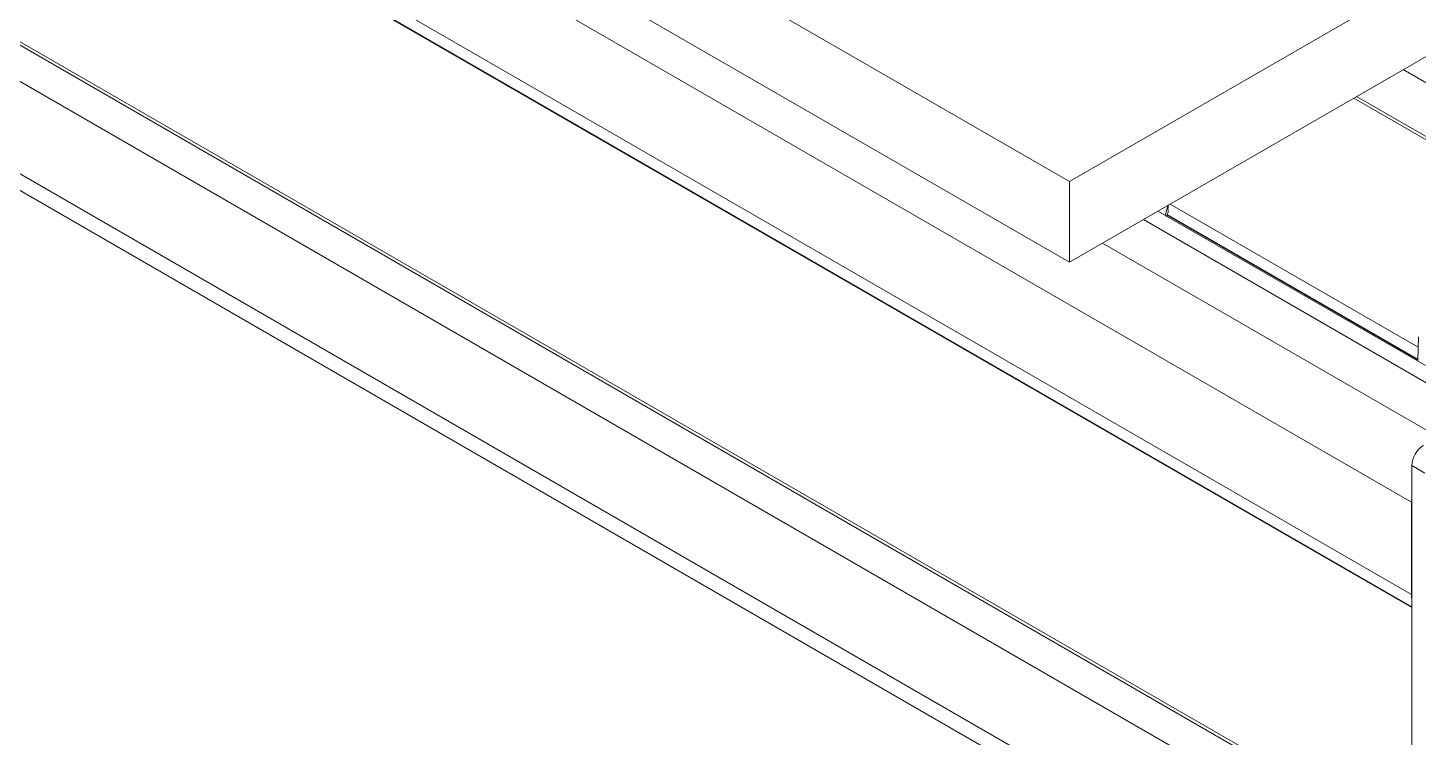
# Model space of a CAD drawing. Extents: x -976302 to -776254, y 5665 to 231437.
# Drawn here: x -788851.1 to -788426.6, y 78407.9 to 78624.6 of the extents above; entities that cross this region are included whole.
import ezdxf

# ---------------------------------------------------------------- set-up
doc = ezdxf.new("R2010")
doc.units = 0
doc.header["$LTSCALE"] = 1000
doc.header["$MEASUREMENT"] = 0

msp = doc.modelspace()

# ---------------------------------------------------------------- linework, layer by layer
at = {"linetype": 'Continuous', "lineweight": 15}
for p, q in [((-788428.62, 78479.73), (-788973.04, 78794.02)), ((-788428.62, 78479.73), (-788973.04, 78794.02)), ((-788428.62, 78451.53), (-788997.47, 78779.92)), ((-788428.62, 78451.53), (-788997.47, 78779.92)), ((-788428.54, 78447.58), (-789000.85, 78777.97)), ((-788428.54, 78447.58), (-789000.85, 78777.97)), ((-789000.71, 78778.05), (-788428.54, 78447.74)), ((-789000.71, 78778.05), (-788428.54, 78447.74)), ((-788428.54, 78374.96), (-789063.75, 78741.66)), ((-788428.54, 78374.96), (-789063.75, 78741.66)), ((-788428.54, 78373.95), (-789064.63, 78741.15)), ((-788428.54, 78373.95), (-789064.63, 78741.15)), ((-788428.62, 78362.88), (-789074.25, 78735.6)), ((-788428.62, 78362.88), (-789074.25, 78735.6)), ((-788428.62, 78334.68), (-789098.67, 78721.5)), ((-788428.62, 78334.68), (-789098.67, 78721.5)), ((-789103.09, 78718.94), (-788428.54, 78329.53)), ((-789103.09, 78718.94), (-788428.54, 78329.53)), ((-788533.05, 78577.62), (-788678.95, 78661.84)), ((-788533.05, 78577.62), (-788678.95, 78661.84)), ((-788387.16, 78661.84), (-788533.05, 78577.62)), ((-788387.16, 78661.84), (-788533.05, 78577.62)), ((-788533.05, 78552.96), (-788678.95, 78637.19)), ((-788533.05, 78552.96), (-788678.95, 78637.19)), ((-788387.16, 78637.19), (-788533.05, 78552.96)), ((-788387.16, 78637.19), (-788533.05, 78552.96)), ((-788358.31, 78569.79), (-788431.11, 78611.81)), ((-788358.31, 78569.79), (-788431.11, 78611.81)), ((-788363.97, 78555.59), (-788446.24, 78603.08)), ((-788363.97, 78555.59), (-788446.24, 78603.08)), ((-788363.74, 78556.49), (-788445.35, 78603.6)), ((-788363.74, 78556.49), (-788445.35, 78603.6)), ((-788533.05, 78577.62), (-788533.05, 78552.96)), ((-788533.05, 78577.62), (-788533.05, 78552.96)), ((-788403.56, 78509.4), (-788506.04, 78568.56)), ((-788403.56, 78509.4), (-788506.04, 78568.56)), ((-788503.77, 78567.25), (-788502.87, 78570.55)), ((-788503.77, 78567.25), (-788502.87, 78570.55)), ((-788503.24, 78567.58), (-788426.68, 78523.38)), ((-788503.24, 78567.58), (-788426.68, 78523.38)), ((-788502.86, 78569.4), (-788502.86, 78570.39)), ((-788502.86, 78569.4), (-788502.86, 78570.39)), ((-788426.57, 78527.06), (-788502.25, 78570.75)), ((-788426.57, 78527.06), (-788502.25, 78570.75)), ((-788407.98, 78506.85), (-788510.46, 78566.01)), ((-788407.98, 78506.85), (-788510.46, 78566.01)), ((-788426.68, 78523.22), (-788503.29, 78567.45)), ((-788426.68, 78523.22), (-788503.29, 78567.45)), ((-788420.43, 78499.66), (-788522.91, 78558.82)), ((-788420.43, 78499.66), (-788522.91, 78558.82)), ((-788426.47, 78530.16), (-788426.7, 78522.76)), ((-788426.47, 78530.16), (-788426.7, 78522.76)), ((-788424.54, 78488.56), (-788428.54, 78490.87)), ((-788428.54, 78490.87), (-788428.54, 78326.51)), ((-788424.54, 78488.56), (-788428.54, 78490.87)), ((-788428.54, 78490.87), (-788428.54, 78326.51)), ((-788428.54, 78481.28), (-788428.62, 78479.73)), ((-788428.54, 78481.28), (-788428.62, 78479.73)), ((-788428.62, 78479.73), (-788428.62, 78451.53)), ((-788428.62, 78479.73), (-788428.62, 78451.53))]:
    msp.add_line(p, q, dxfattribs=at)
at = {"linetype": 'Continuous', "lineweight": 15, "flags": 128}
msp.add_lwpolyline([(-788428.62, 78451.53), (-788428.56, 78450.49), (-788428.54, 78450.29)], dxfattribs=at)
msp.add_lwpolyline([(-788428.62, 78451.53), (-788428.56, 78450.49), (-788428.54, 78450.29)], dxfattribs=at)
at = {"linetype": 'Continuous', "lineweight": 15}
msp.add_arc((-788420.81, 78490.52), 7.73, 122.6055, 177.3945, dxfattribs=at)
msp.add_arc((-788420.81, 78490.52), 7.73, 122.6055, 177.3945, dxfattribs=at)
msp.add_open_spline([(-788503.06, 78569.39), (-788502.98, 78569.11), (-788502.73, 78568.26), (-788503.18, 78567.44), (-788503.48, 78566.89)], degree=3, knots=[0, 0, 0, 0, 0.330712, 1, 1, 1, 1], dxfattribs=at)
msp.add_open_spline([(-788503.06, 78569.39), (-788502.98, 78569.11), (-788502.73, 78568.26), (-788503.18, 78567.44), (-788503.48, 78566.89)], degree=3, knots=[0, 0, 0, 0, 0.330712, 1, 1, 1, 1], dxfattribs=at)

doc.saveas('drawing.dxf')
